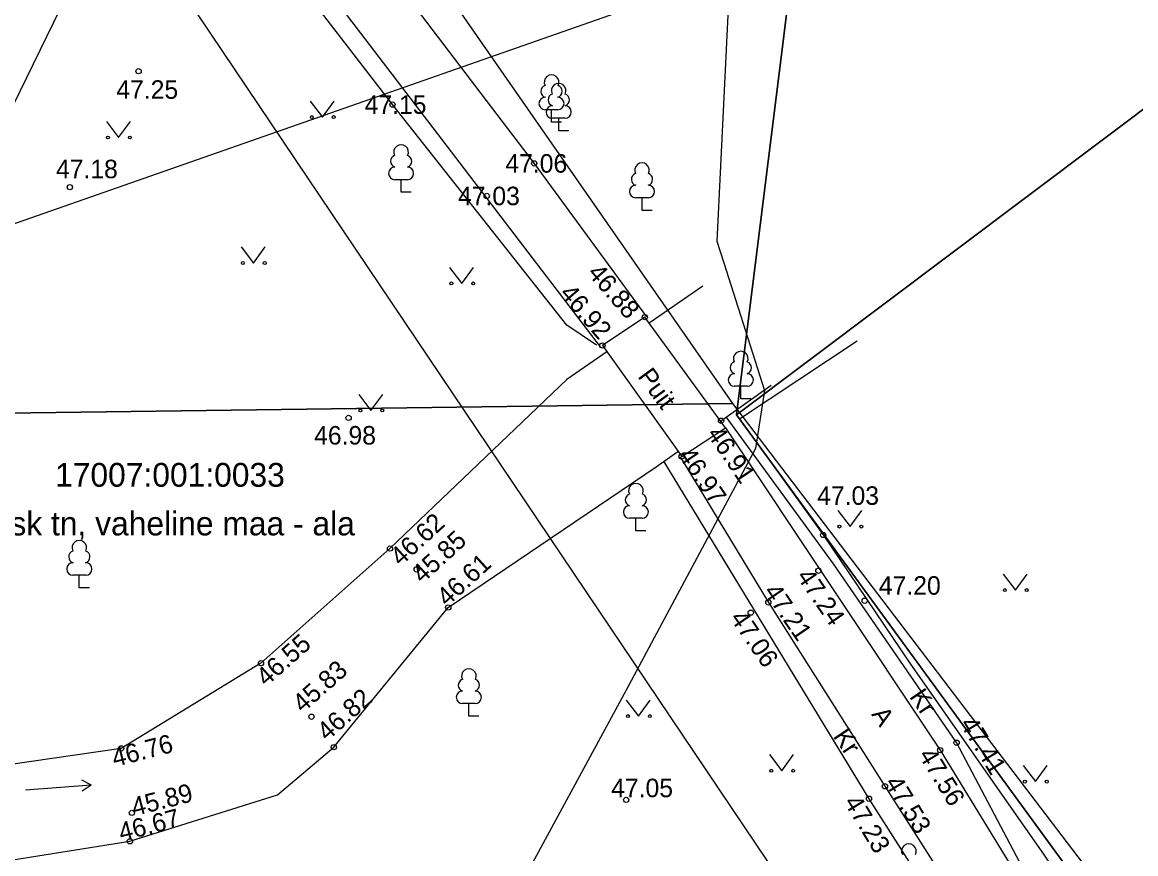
# Model space of a CAD drawing. Extents: x 640958 to 642190, y 6455812 to 6456715.
# Drawn here: x 641444.45 to 641486.62, y 6455953.56 to 6455985.03 of the extents above; entities that cross this region are included whole.
import ezdxf

# ---------------------------------------------------------------- set-up
doc = ezdxf.new("R2010")
doc.units = 0
for name, color, linetype in [('AED', 7, 'Continuous'), ('HALJASTUS', 7, 'Continuous'), ('KORGUS', 7, 'Continuous'), ('KTRASS', 7, 'Continuous'), ('MOOTPIIR', 7, 'Continuous'), ('MPKAABEL', 7, 'Continuous'), ('PIIR', 7, 'Continuous'), ('PUU', 7, 'Continuous'), ('RAJATIS', 7, 'Continuous'), ('TEE', 7, 'Continuous'), ('VEEKOGU', 7, 'Continuous'), ('VORMISTUS', 7, 'Continuous'), ('VTRASS', 7, 'Continuous')]:
    doc.layers.add(name, color=color, linetype=linetype)

msp = doc.modelspace()

# ---------------------------------------------------------------- linework, layer by layer
at = {"layer": 'AED'}
msp.add_line((641471.607, 6455970.017), (641476.066, 6455972.974), dxfattribs=at)
msp.add_lwpolyline([(641471.607, 6455970.017), (641474.781, 6455965.623), (641478.067, 6455960.768), (641483.155, 6455953.51), (641486.718, 6455948.171)], dxfattribs=at)
at = {"layer": 'HALJASTUS'}
for p, q in [((641455.352, 6455982.048), (641455.816, 6455981.441)), ((641455.816, 6455981.441), (641456.261, 6455982.048)), ((641447.634, 6455981.276), (641448.098, 6455980.669)), ((641448.098, 6455980.669), (641448.543, 6455981.276)), ((641452.74, 6455976.524), (641453.203, 6455975.917)), ((641453.203, 6455975.917), (641453.649, 6455976.524)), ((641460.636, 6455975.752), (641461.1, 6455975.145)), ((641461.1, 6455975.145), (641461.545, 6455975.752)), ((641457.193, 6455970.94), (641457.656, 6455970.334)), ((641457.656, 6455970.334), (641458.102, 6455970.94)), ((641475.334, 6455966.549), (641475.798, 6455965.942)), ((641475.798, 6455965.942), (641476.243, 6455966.549)), ((641481.6, 6455964.142), (641482.063, 6455963.536)), ((641482.063, 6455963.536), (641482.509, 6455964.142)), ((641467.324, 6455959.375), (641467.788, 6455958.768)), ((641467.788, 6455958.768), (641468.233, 6455959.375)), ((641472.755, 6455957.308), (641473.218, 6455956.701)), ((641473.218, 6455956.701), (641473.664, 6455957.308)), ((641482.359, 6455956.893), (641482.822, 6455956.286)), ((641482.822, 6455956.286), (641483.268, 6455956.893))]:
    msp.add_line(p, q, dxfattribs=at)
for centre in [(641455.415, 6455981.441), (641456.243, 6455981.441), (641447.697, 6455980.669), (641448.525, 6455980.669), (641452.802, 6455975.917), (641453.631, 6455975.917), (641460.699, 6455975.145), (641461.527, 6455975.145), (641457.255, 6455970.334), (641458.084, 6455970.334), (641475.397, 6455965.942), (641476.226, 6455965.942), (641481.662, 6455963.536), (641482.491, 6455963.536), (641467.387, 6455958.768), (641468.216, 6455958.768), (641472.817, 6455956.701), (641473.646, 6455956.701), (641482.421, 6455956.286), (641483.25, 6455956.286)]:
    msp.add_circle(centre, 0.055, dxfattribs=at)
at = {"layer": 'KORGUS'}
for centre in [(641448.856, 6455983.176), (641458.469, 6455981.913), (641463.839, 6455979.687), (641446.251, 6455978.787), (641462.041, 6455978.455), (641468.029, 6455973.869), (641466.42, 6455972.796), (641456.809, 6455970.055), (641470.916, 6455969.948), (641469.423, 6455968.593), (641474.781, 6455965.623), (641458.376, 6455965.109), (641459.387, 6455964.321), (641474.602, 6455964.27), (641476.354, 6455963.133), (641460.584, 6455962.879), (641472.705, 6455963.071), (641472.038, 6455962.683), (641453.491, 6455960.769), (641455.402, 6455958.744), (641479.834, 6455957.763), (641448.196, 6455957.546), (641456.249, 6455957.591), (641479.211, 6455957.477), (641477.122, 6455956.113), (641467.323, 6455955.596), (641476.518, 6455955.64), (641448.601, 6455955.104), (641448.527, 6455954.028)]:
    msp.add_circle(centre, 0.1, dxfattribs=at)
at = {"layer": 'KTRASS'}
msp.add_line((641474.196, 6455951.037), (641449.461, 6455987.768), dxfattribs=at)
at = {"layer": 'MOOTPIIR'}
for points in [[(641514.067, 6456096.624), (641467.497, 6456064.962), (641467.2, 6456059.984), (641444.694, 6456043.658), (641445.65, 6456032.1), (641444.671, 6456020.917), (641443.637, 6456010.421), (641471.347, 6455970.6), (641407.75, 6455969.751), (641417.86, 6456001.29), (641420.44, 6456032.988), (641419.16, 6456059.39), (641397.62, 6456061.982), (641396.82, 6456065.96), (641418.97, 6456063.38), (641407.24, 6456112.51), (641386.078, 6456117.174), (641389.888, 6456134.463), (641399.73, 6456132.69), (641398.02, 6456220.882)], [(641451.672, 6455907.332), (641449.843, 6455906.529), (641398.56, 6455961.227), (641407.75, 6455969.751), (641471.347, 6455970.6), (641487.088, 6455949.947), (641613.92, 6456000.574), (641589.891, 6456060.228), (641603.995, 6456071.603), (641641.31, 6456013.47), (641714.016, 6456042.345), (641705.051, 6456065.426), (641699.099, 6456069.854), (641692.04, 6456078.709), (641699.376, 6456077.187), (641723.321, 6456044.256)]]:
    msp.add_lwpolyline(points, dxfattribs=at)
at = {"layer": 'MPKAABEL'}
msp.add_lwpolyline([(641461.418, 6456040.428), (641468.85, 6456034.02), (641475.01, 6456029.5), (641476.08, 6456024.32), (641472.73, 6456011.75), (641470.95, 6456001.33), (641471.57, 6455994.39), (641471.17, 6455985.3), (641470.76, 6455976.74), (641471.02, 6455975.93), (641472.56, 6455971.09), (641472.22, 6455968.9), (641467.32, 6455959.75), (641462.71, 6455951.26), (641457.99, 6455943.23), (641456.56, 6455939.77), (641455.01, 6455936.26), (641456.11, 6455932.75), (641458.65, 6455919.43), (641459.4, 6455916.6), (641459.09, 6455915.76), (641458.49, 6455915.11), (641449.41, 6455911.44), (641446.469, 6455910.128)], dxfattribs=at)
at = {"layer": 'PIIR'}
for points in [[(641439.55, 6456081.74), (641444.04, 6456049.26), (641464.17, 6456051.14), (641465.46, 6456037.37), (641473.18, 6456039.43), (641475.1, 6455998.97), (641471.5, 6455970.17), (641507.36, 6455997.11), (641534.24, 6456017.93), (641562.74, 6456039.99), (641593.82, 6456064.06), (641615.75, 6456080.37), (641614.55, 6456083.12), (641659.14, 6456116.53), (641668.58, 6456125.39), (641681.51, 6456155.84), (641568.01, 6456249.81), (641491.75, 6456227.68), (641467.1, 6456220.52), (641449.49, 6456216.22), (641421.65, 6456215.91), (641423.99, 6456146.21)], [(641438.72, 6455928.88), (641487.14, 6455948.76), (641471.5, 6455970.17), (641475.1, 6455998.97), (641443.42, 6456008.61), (641417.66, 6455941.59), (641424.98, 6455931.94)], [(641524.43, 6455963.43), (641507.36, 6455997.11), (641471.5, 6455970.17), (641487.14, 6455948.76)]]:
    msp.add_lwpolyline(points, close=True, dxfattribs=at)
at = {"layer": 'PUU'}
for p, q in [((641464.734, 6455981.717), (641464.254, 6455981.717)), ((641464.494, 6455981.242), (641464.494, 6455981.717)), ((641465.006, 6455981.395), (641464.526, 6455981.395)), ((641464.766, 6455980.92), (641464.766, 6455981.395)), ((641464.874, 6455981.242), (641464.494, 6455981.242)), ((641465.146, 6455980.92), (641464.766, 6455980.92)), ((641459.037, 6455979.071), (641458.557, 6455979.071)), ((641458.797, 6455978.596), (641458.797, 6455979.071)), ((641459.177, 6455978.596), (641458.797, 6455978.596)), ((641468.161, 6455978.385), (641467.681, 6455978.385)), ((641467.921, 6455977.91), (641467.921, 6455978.385)), ((641468.301, 6455977.91), (641467.921, 6455977.91)), ((641471.902, 6455971.254), (641471.422, 6455971.254)), ((641471.662, 6455970.779), (641471.662, 6455971.254)), ((641472.042, 6455970.779), (641471.662, 6455970.779)), ((641467.929, 6455966.255), (641467.449, 6455966.255)), ((641467.689, 6455965.78), (641467.689, 6455966.255)), ((641468.069, 6455965.78), (641467.689, 6455965.78)), ((641446.851, 6455964.097), (641446.371, 6455964.097)), ((641446.611, 6455963.622), (641446.611, 6455964.097)), ((641446.991, 6455963.622), (641446.611, 6455963.622)), ((641461.604, 6455959.24), (641461.124, 6455959.24)), ((641461.364, 6455958.765), (641461.364, 6455959.24)), ((641461.744, 6455958.765), (641461.364, 6455958.765))]:
    msp.add_line(p, q, dxfattribs=at)
for centre, radius, start, end in [((641464.494, 6455982.762), 0.277, 332.5799, 207.4201), ((641464.324, 6455982.414), 0.233, 109.0217, 253.1415), ((641464.766, 6455982.44), 0.277, 332.5799, 207.4201), ((641464.664, 6455982.414), 0.233, 286.8508, 70.9859), ((641464.596, 6455982.093), 0.233, 109.0217, 253.1415), ((641464.937, 6455982.093), 0.233, 286.8508, 70.9859), ((641464.257, 6455981.954), 0.238, 90.0016, 269.3953), ((641464.529, 6455981.632), 0.238, 90.0016, 269.3953), ((641464.732, 6455981.954), 0.238, 270.6047, 89.9984), ((641465.004, 6455981.632), 0.238, 270.6047, 89.9984), ((641458.797, 6455980.116), 0.277, 332.5799, 207.4201), ((641458.627, 6455979.769), 0.233, 109.0217, 253.1415), ((641458.968, 6455979.769), 0.233, 286.8508, 70.9859), ((641467.921, 6455979.43), 0.277, 332.5799, 207.4201), ((641458.56, 6455979.309), 0.238, 90.0016, 269.3953), ((641459.035, 6455979.309), 0.238, 270.6047, 89.9984), ((641467.751, 6455979.082), 0.233, 109.0217, 253.1415), ((641468.091, 6455979.082), 0.233, 286.8508, 70.9859), ((641467.683, 6455978.622), 0.238, 90.0016, 269.3953), ((641468.158, 6455978.622), 0.238, 270.6047, 89.9984), ((641471.662, 6455972.299), 0.277, 332.5799, 207.4201), ((641471.491, 6455971.951), 0.233, 109.0217, 253.1415), ((641471.832, 6455971.951), 0.233, 286.8508, 70.9859), ((641471.424, 6455971.491), 0.238, 90.0016, 269.3953), ((641471.899, 6455971.491), 0.238, 270.6047, 89.9984), ((641467.689, 6455967.3), 0.277, 332.5799, 207.4201), ((641467.519, 6455966.952), 0.233, 109.0217, 253.1415), ((641467.859, 6455966.952), 0.233, 286.8508, 70.9859), ((641467.452, 6455966.492), 0.238, 90.0016, 269.3953), ((641467.926, 6455966.492), 0.238, 270.6047, 89.9984), ((641446.611, 6455965.142), 0.277, 332.5799, 207.4201), ((641446.441, 6455964.795), 0.233, 109.0217, 253.1415), ((641446.781, 6455964.795), 0.233, 286.8508, 70.9859), ((641446.374, 6455964.335), 0.238, 90.0016, 269.3953), ((641446.849, 6455964.335), 0.238, 270.6047, 89.9984), ((641461.364, 6455960.285), 0.277, 332.5799, 207.4201), ((641461.194, 6455959.937), 0.233, 109.0217, 253.1415), ((641461.534, 6455959.937), 0.233, 286.8508, 70.9859), ((641461.126, 6455959.477), 0.238, 90.0016, 269.3953), ((641461.601, 6455959.477), 0.238, 270.6047, 89.9984), ((641478.027, 6455953.655), 0.277, 332.5799, 207.4201)]:
    msp.add_arc(centre, radius, start, end, dxfattribs=at)
at = {"layer": 'RAJATIS'}
msp.add_lwpolyline([(641466.42, 6455972.796), (641469.423, 6455968.593), (641471.082, 6455969.68), (641468.029, 6455973.869)], close=True, dxfattribs=at)
at = {"layer": 'TEE'}
for points in [[(641442.932, 6456010.742), (641443.582, 6456007.746), (641446.906, 6456002.92), (641452.425, 6455995.088), (641457.132, 6455988.485), (641463.839, 6455979.687), (641468.088, 6455973.884)], [(641466.345, 6455972.743), (641455.389, 6455987.089), (641450.758, 6455993.712), (641444.952, 6456001.595), (641444.173, 6456002.742), (641442.039, 6456002.607), (641440.782, 6455993.787), (641439.184, 6455987.495), (641436.46, 6455979.812), (641432.227, 6455968.333), (641428.822, 6455960.267)], [(641466.197, 6455972.802), (641465.077, 6455973.565), (641458.469, 6455981.913), (641452.165, 6455990.108), (641446.694, 6455997.287), (641444.193, 6456001.526), (641443.157, 6456001.399), (641442.488, 6455999.279), (641440.768, 6455992.904)], [(641483.708, 6455950.021), (641483.411, 6455950.985), (641479.834, 6455957.763), (641475.168, 6455964.528), (641471.114, 6455970.089)], [(641471.082, 6455969.68), (641479.211, 6455957.477), (641483.214, 6455950.949)], [(641477.567, 6455944.009), (641479.452, 6455945.754), (641481.662, 6455946.713), (641480.6, 6455949.245), (641476.518, 6455955.64), (641468.752, 6455968.411)], [(641469.361, 6455968.585), (641472.705, 6455963.071), (641477.122, 6455956.113), (641481.077, 6455949.896)]]:
    msp.add_lwpolyline(points, dxfattribs=at)
at = {"layer": 'VEEKOGU'}
for p, q in [((641468.188, 6455973.651), (641470.22, 6455975.051)), ((641470.897, 6455969.934), (641472.808, 6455971.293)), ((641444.571, 6455955.973), (641447.063, 6455956.172)), ((641446.69, 6455956.35), (641447.063, 6455956.172)), ((641446.723, 6455955.938), (641447.063, 6455956.172))]:
    msp.add_line(p, q, dxfattribs=at)
for points in [[(641466.593, 6455972.553), (641465.069, 6455971.503), (641458.376, 6455965.109), (641453.491, 6455960.769), (641448.196, 6455957.546), (641439.644, 6455956.309), (641437.373, 6455955.398), (641434.801, 6455955.584), (641431.264, 6455958.023), (641429.388, 6455959.729), (641429.16, 6455959.824)], [(641427.094, 6455955.162), (641427.3, 6455955.089), (641427.788, 6455953.609), (641431.557, 6455951.892), (641434.852, 6455951.472), (641437.094, 6455951.48), (641437.863, 6455951.085), (641438.91, 6455951.444), (641439.563, 6455952.317), (641440.84, 6455952.812), (641448.527, 6455954.028), (641454.121, 6455955.789), (641456.249, 6455957.591), (641460.584, 6455962.879), (641468.459, 6455968.202), (641469.283, 6455968.788)]]:
    msp.add_lwpolyline(points, dxfattribs=at)
at = {"layer": 'VORMISTUS'}
msp.add_lwpolyline([(641549.935, 6456285.509), (641634.433, 6456043.974), (641363.532, 6455949.202), (641279.034, 6456190.738)], close=True, dxfattribs=at)
at = {"layer": 'VTRASS'}
msp.add_lwpolyline([(641428.56, 6455944.428), (641436.509, 6455966.341), (641450.707, 6455995.415), (641436.181, 6456013.371), (641436.574, 6456017.937)], dxfattribs=at)

# ---------------------------------------------------------------- texts
at = {"layer": 'KORGUS'}
for s, p in [(' 47.25', (641447.752, 6455982.133)), (' 47.15', (641457.156, 6455981.563)), (' 47.18', (641445.466, 6455979.126)), (' 47.06', (641462.486, 6455979.337)), (' 47.03', (641460.692, 6455978.105)), (' 46.98', (641455.243, 6455969.046)), (' 47.03', (641474.294, 6455966.764)), (' 47.20', (641476.631, 6455963.363)), (' 47.05', (641466.492, 6455955.698))]:
    msp.add_text(s, height=0.7, dxfattribs=at).set_placement(p)
for s, rotation, p in [(' 46.88', 310.879, (641465.654, 6455975.712)), (' 46.92', 310.879, (641464.594, 6455974.937)), (' 46.91', 304.1921, (641470.209, 6455969.658)), (' 46.97', 304.1921, (641469.122, 6455968.854)), (' 46.62', 42.3803, (641458.584, 6455964.24)), (' 45.85', 42.3803, (641459.405, 6455963.584)), (' 46.61', 42.3803, (641460.346, 6455962.71)), (' 47.24', 304.3529, (641473.603, 6455964.268)), (' 47.21', 304.3529, (641472.355, 6455963.697)), (' 47.06', 304.3529, (641471.083, 6455962.689)), (' 46.55', 41.4912, (641453.493, 6455959.69)), (' 45.83', 41.4912, (641454.874, 6455958.691)), (' 46.82', 41.4912, (641455.8, 6455957.623)), (' 47.41', 301.2475, (641479.804, 6455958.703)), (' 46.76', 14.2891, (641447.692, 6455956.775)), (' 47.56', 301.2475, (641478.239, 6455957.517)), (' 45.89', 14.2891, (641448.44, 6455954.913)), (' 47.53', 301.2475, (641476.961, 6455956.468)), (' 46.67', 14.2891, (641447.949, 6455953.956)), (' 47.23', 301.2475, (641475.412, 6455955.73))]:
    msp.add_text(s, height=0.7, rotation=rotation, dxfattribs=at).set_placement(p)
at = {"layer": 'PIIR'}
for s, p in [('17007:001:0033', (641445.693, 6455967.449)), ('Tartu mnt. ja Kesk tn, vaheline maa - ala', (641435.439, 6455965.607))]:
    msp.add_text(s, height=0.9, dxfattribs=at).set_placement(p)
at = {"layer": 'RAJATIS'}
msp.add_text('Puit', height=0.7, rotation=306.0645, dxfattribs=at).set_placement((641467.734, 6455971.622))
at = {"layer": 'TEE'}
for s, p in [('Kr', (641478.021, 6455959.503)), ('A', (641476.589, 6455958.833)), ('Kr', (641475.135, 6455958.005))]:
    msp.add_text(s, height=0.7, rotation=304.0431, dxfattribs=at).set_placement(p)

doc.saveas('drawing.dxf')
